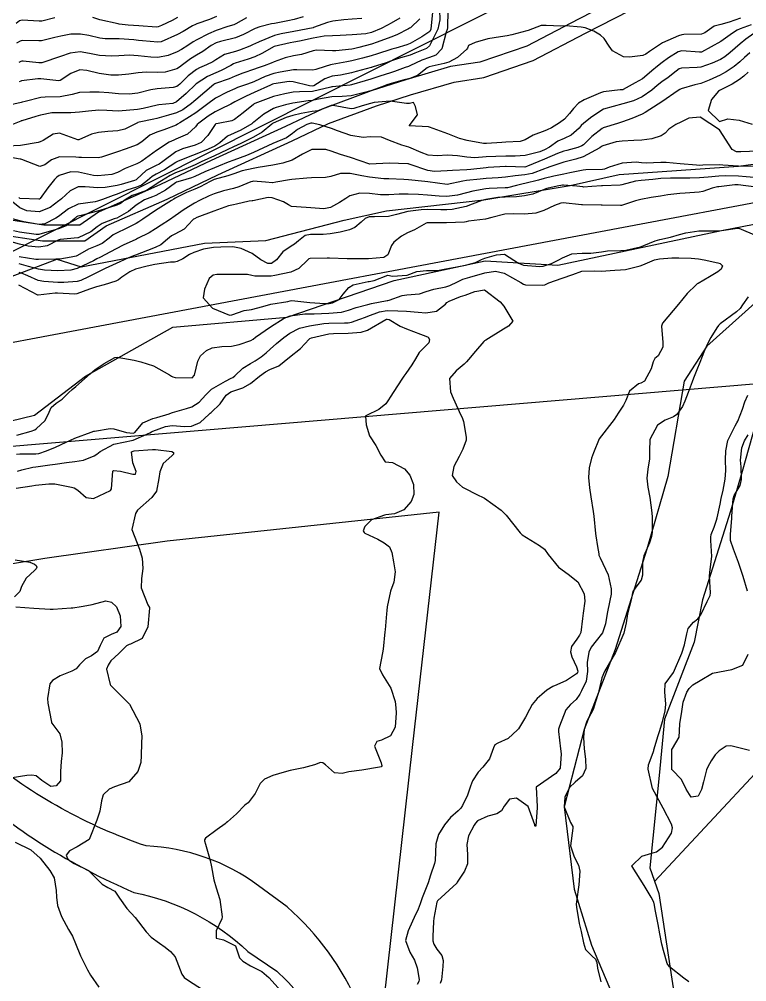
# Model space of a CAD drawing. Header units: metres. Extents: x 318500 to 325275, y 7408834 to 7428799.
# Drawn here: x 321662.2 to 321737.2, y 7423506.6 to 7423605.8 of the extents above; entities that cross this region are included whole.
import ezdxf

# ---------------------------------------------------------------- set-up
doc = ezdxf.new("R2010")
doc.units = ezdxf.units.M
doc.header["$MEASUREMENT"] = 0
doc.linetypes.add('CONTINUO', pattern=[0])
for name, color, linetype in [('Curvas de Nivel 1m', 11, 'Continuous'), ('Curvas de Nivel 5m', 15, 'Continuous'), ('Divisas', 45, 'Continuous'), ('Hidrografia', 140, 'Continuous'), ('TEXTO', 45, 'Continuous'), ('Vias Secundárias', 230, 'Continuous')]:
    doc.layers.add(name, color=color, linetype=linetype)

msp = doc.modelspace()

# ---------------------------------------------------------------- linework, layer by layer
at = {"layer": 'Curvas de Nivel 1m', "flags": 128}
for points, elevation in [([(321704.8, 7423606.543), (321704.642, 7423604.788), (321704.528, 7423604.55), (321703.706, 7423603.987), (321702.515, 7423603.318), (321702.172, 7423603.165), (321701.043, 7423602.835), (321700.621, 7423602.727), (321700.508, 7423602.694), (321699.135, 7423602.226), (321698.497, 7423602.031), (321697.592, 7423601.785), (321696.489, 7423601.52), (321695.973, 7423601.42), (321694.483, 7423601.13), (321694.313, 7423601.092), (321693.743, 7423600.931), (321692.784, 7423600.637), (321692.474, 7423600.564), (321690.843, 7423600.598), (321690.474, 7423600.586), (321689.115, 7423600.346), (321688.468, 7423600.201), (321687.569, 7423599.908), (321686.455, 7423599.375), (321686.215, 7423599.271), (321685.531, 7423599.039), (321684.732, 7423598.763), (321684.446, 7423598.639), (321683.661, 7423598.281), (321682.436, 7423597.657), (321681.641, 7423597.092), (321680.961, 7423596.563), (321680.416, 7423596.166), (321679.78, 7423595.746), (321678.77, 7423595.126), (321678.546, 7423594.98), (321678.397, 7423594.902), (321677.12, 7423594.419), (321676.385, 7423594.169), (321675.689, 7423593.862), (321674.839, 7423593.183), (321674.367, 7423592.855), (321673.153, 7423592.411), (321672.359, 7423592.153), (321670.698, 7423591.579), (321670.353, 7423591.522), (321668.633, 7423591.546), (321668.353, 7423591.554), (321668.041, 7423591.586), (321666.353, 7423591.62), (321665.542, 7423591.302), (321664.847, 7423590.808), (321664.34, 7423590.635), (321662.499, 7423591.348), (321662.393, 7423591.392), (321662.35, 7423591.392), (321662.307, 7423591.394), (321660.353, 7423591.717)], 771), ([(321706.405, 7423606.762), (321706.366, 7423604.929), (321706.33, 7423604.763), (321706.236, 7423604.474), (321705.783, 7423602.771), (321705.167, 7423602.113), (321704.496, 7423601.854), (321703.714, 7423601.58), (321702.483, 7423601.01), (321702.349, 7423600.954), (321701.991, 7423600.825), (321700.891, 7423600.418), (321700.472, 7423600.281), (321699.377, 7423599.945), (321698.462, 7423599.642), (321697.877, 7423599.46), (321696.452, 7423599.051), (321696.325, 7423599.029), (321695.187, 7423598.913), (321694.518, 7423598.85), (321694.449, 7423598.847), (321694.349, 7423598.821), (321692.444, 7423598.353), (321691.092, 7423598.315), (321690.443, 7423598.284), (321689.577, 7423598.119), (321688.438, 7423597.836), (321686.512, 7423597.11), (321686.43, 7423597.075), (321686.399, 7423597.061), (321686.352, 7423597.031), (321685.291, 7423596.167), (321684.406, 7423595.467), (321684.122, 7423595.337), (321682.724, 7423595.075), (321682.465, 7423595.013), (321682.398, 7423594.962), (321681.653, 7423593.818), (321680.971, 7423593.101), (321680.367, 7423592.817), (321679.033, 7423592.454), (321678.36, 7423592.136), (321677.032, 7423591.15), (321676.63, 7423590.872), (321676.344, 7423590.731), (321675.307, 7423590.204), (321674.322, 7423589.313), (321674.256, 7423589.256), (321674.085, 7423589.192), (321672.736, 7423588.783), (321672.312, 7423588.68), (321671.063, 7423588.475), (321670.308, 7423588.415), (321669.024, 7423588.544), (321668.309, 7423588.537), (321667.451, 7423588.13), (321666.562, 7423587.287), (321666.414, 7423587.164), (321666.288, 7423587.072), (321665.389, 7423586.412), (321664.276, 7423585.938), (321662.994, 7423586.056), (321662.28, 7423586.349), (321661.032, 7423587.363)], 769), ([(321697.537, 7423605.893), (321696.544, 7423605.807), (321695.685, 7423605.766), (321694.541, 7423605.622), (321694.005, 7423605.461), (321692.565, 7423604.949), (321692.53, 7423604.941), (321690.526, 7423604.552), (321689.201, 7423604.315), (321688.521, 7423604.121), (321686.959, 7423603.467), (321686.513, 7423603.282), (321686.337, 7423603.206), (321685.977, 7423603.035), (321684.938, 7423602.612), (321684.502, 7423602.492), (321683.387, 7423602.176), (321682.488, 7423601.639), (321682.163, 7423601.407), (321681.505, 7423601.095), (321680.786, 7423600.794), (321680.473, 7423600.62), (321679.621, 7423599.96), (321678.756, 7423599.127), (321678.604, 7423598.973), (321678.447, 7423598.865), (321678.096, 7423598.785), (321676.445, 7423598.637), (321675.79, 7423598.516), (321674.44, 7423598.199), (321673.555, 7423598.082), (321672.439, 7423598.106), (321671.448, 7423598.233), (321670.44, 7423598.286), (321669.482, 7423598.296), (321668.44, 7423598.263), (321667.665, 7423598.051), (321666.435, 7423597.795), (321664.906, 7423597.784), (321664.434, 7423597.749), (321662.84, 7423597.344), (321662.528, 7423597.249), (321662.428, 7423597.222), (321660.905, 7423596.875)], 774), ([(321703.505, 7423605.847), (321702.532, 7423604.935), (321702.459, 7423604.893), (321702.342, 7423604.822), (321701.154, 7423604.204), (321700.521, 7423603.955), (321699.108, 7423603.453), (321698.514, 7423603.25), (321697.215, 7423602.889), (321696.661, 7423602.744), (321696.507, 7423602.72), (321694.862, 7423602.559), (321694.504, 7423602.548), (321692.844, 7423602.605), (321692.504, 7423602.547), (321691.307, 7423602.159), (321690.496, 7423602.027), (321689.637, 7423601.838), (321688.486, 7423601.422), (321688.194, 7423601.294), (321687.46, 7423601.015), (321686.74, 7423600.762), (321686.475, 7423600.667), (321685.267, 7423600.243), (321684.463, 7423599.928), (321683.847, 7423599.671), (321682.452, 7423599.181), (321682.383, 7423599.149), (321682.284, 7423599.082), (321680.434, 7423597.516), (321680.221, 7423597.323), (321679.984, 7423597.114), (321679.083, 7423596.46), (321678.415, 7423596.151), (321677.62, 7423595.934), (321676.406, 7423595.585), (321676.076, 7423595.494), (321674.595, 7423595.187), (321674.442, 7423595.147), (321674.399, 7423595.124), (321673.108, 7423594.484), (321672.387, 7423594.315), (321671.367, 7423594.243), (321670.384, 7423594.142), (321669.661, 7423593.97), (321668.372, 7423593.38), (321668.253, 7423593.39), (321666.382, 7423594.058), (321665.704, 7423593.976), (321664.687, 7423593.315), (321664.368, 7423593.159), (321664.155, 7423593.111), (321662.364, 7423592.785), (321661.013, 7423592.714)], 772), ([(321736.554, 7423605.931), (321735.406, 7423605.518), (321734.543, 7423605.266), (321733.843, 7423605.098), (321732.878, 7423604.415), (321732.529, 7423604.273), (321730.721, 7423604.245), (321730.528, 7423604.219), (321730.184, 7423604.103), (321728.519, 7423603.371), (321727.183, 7423602.49), (321726.807, 7423602.194), (321726.503, 7423602.054), (321725.115, 7423601.899), (321724.501, 7423601.927), (321723.368, 7423602.537), (321723.008, 7423603.036), (321722.523, 7423603.837), (321722.124, 7423604.154), (321721.44, 7423604.566), (321720.535, 7423604.923), (321720.136, 7423604.984), (321718.538, 7423605.129), (321718.033, 7423605.113), (321716.538, 7423605.155), (321716.016, 7423605.16), (321714.674, 7423604.658), (321714.529, 7423604.605), (321713.005, 7423604.195), (321712.524, 7423604.084), (321711.833, 7423604), (321710.521, 7423603.8), (321709.212, 7423603.424), (321708.514, 7423603.11), (321708.417, 7423602.835), (321708.369, 7423602.741), (321707.399, 7423601.848), (321706.489, 7423601.393), (321706.02, 7423601.234), (321704.482, 7423600.906), (321704.392, 7423600.881), (321704.261, 7423600.793), (321703.275, 7423600), (321702.463, 7423599.715), (321701.753, 7423599.535), (321700.455, 7423599.156), (321700.216, 7423599.081), (321699.601, 7423598.853), (321698.446, 7423598.43), (321697.804, 7423598.24), (321696.44, 7423597.918), (321695.515, 7423597.834), (321694.439, 7423597.799), (321693.059, 7423597.563), (321692.435, 7423597.442), (321691.998, 7423597.391), (321690.432, 7423597.148), (321689.679, 7423596.981), (321688.698, 7423596.724), (321688.424, 7423596.616), (321687.418, 7423596.012), (321686.403, 7423595.203), (321686.309, 7423595.123), (321686.184, 7423595.032), (321685.068, 7423594.365), (321684.385, 7423594.076), (321683.684, 7423593.757), (321682.889, 7423593.072), (321682.366, 7423592.721), (321681.686, 7423592.413), (321680.358, 7423591.874), (321679.803, 7423591.668), (321678.546, 7423591.128), (321678.41, 7423591.069), (321678.349, 7423591.034), (321677.194, 7423590.29), (321676.33, 7423589.833), (321675.903, 7423589.59), (321675.424, 7423589.173), (321674.803, 7423588.692), (321674.31, 7423588.498), (321673.325, 7423588.18), (321672.298, 7423587.776), (321671.887, 7423587.625), (321670.806, 7423587.232), (321670.288, 7423587.04), (321670.03, 7423586.987), (321668.285, 7423586.728), (321667.295, 7423586.265), (321666.272, 7423585.476), (321665.994, 7423585.294), (321664.844, 7423584.729), (321664.26, 7423584.64), (321662.698, 7423584.909), (321662.265, 7423585.012), (321661.018, 7423585.363)], 768), ([(321701.447, 7423605.93), (321700.539, 7423605.407), (321700.176, 7423605.205), (321699.516, 7423604.855), (321698.526, 7423604.439), (321697.944, 7423604.299), (321696.523, 7423604.192), (321695.309, 7423604.125), (321694.522, 7423604.102), (321693.64, 7423604.052), (321692.519, 7423603.86), (321691.095, 7423603.551), (321690.515, 7423603.436), (321690.135, 7423603.363), (321688.51, 7423603.008), (321688.49, 7423603), (321687.239, 7423602.278), (321686.494, 7423601.939), (321685.829, 7423601.697), (321684.483, 7423601.279), (321684.317, 7423601.218), (321684.039, 7423601.057), (321683.032, 7423600.512), (321682.468, 7423600.288), (321681.634, 7423599.921), (321680.45, 7423599.142), (321680.434, 7423599.126), (321680.413, 7423599.11), (321679.416, 7423598.145), (321678.432, 7423597.281), (321678.051, 7423597.136), (321676.605, 7423596.98), (321676.427, 7423596.949), (321675.007, 7423596.596), (321674.42, 7423596.511), (321673.228, 7423596.392), (321672.417, 7423596.319), (321671.249, 7423596.396), (321670.418, 7423596.428), (321669.356, 7423596.316), (321668.414, 7423596.211), (321667.536, 7423596.156), (321666.413, 7423596.165), (321665.573, 7423596.142), (321664.409, 7423595.931), (321663.936, 7423595.798), (321662.47, 7423595.349), (321662.422, 7423595.327), (321662.399, 7423595.315), (321661.021, 7423594.733)], 773), ([(321665.884, 7423605.956), (321664.534, 7423605.615), (321664.259, 7423605.599), (321662.536, 7423605.727), (321662.248, 7423605.639), (321661.885, 7423605.356)], 778), ([(321682.545, 7423606.109), (321681.833, 7423605.798), (321680.533, 7423605.322), (321680.378, 7423605.266), (321680.061, 7423605.115), (321679.104, 7423604.545), (321678.521, 7423604.228), (321676.844, 7423603.485), (321676.513, 7423603.43), (321674.921, 7423603.591), (321674.514, 7423603.635), (321674.032, 7423603.678), (321672.516, 7423603.779), (321671.087, 7423603.803), (321670.516, 7423603.858), (321669.385, 7423604.123), (321668.52, 7423604.278), (321667.539, 7423604.26), (321666.512, 7423604.072), (321665.895, 7423603.914), (321664.504, 7423603.593), (321664.253, 7423603.574), (321662.504, 7423603.603), (321662.314, 7423603.541), (321661.943, 7423603.356)], 777), ([(321685.633, 7423605.95), (321684.534, 7423605.342), (321684.338, 7423605.248), (321683.732, 7423605.062), (321682.526, 7423604.666), (321681.734, 7423604.303), (321680.516, 7423603.676), (321680.157, 7423603.47), (321679.6, 7423603.119), (321678.934, 7423602.695), (321678.5, 7423602.44), (321677.57, 7423602.068), (321676.491, 7423601.876), (321675.768, 7423601.894), (321674.493, 7423602.047), (321673.593, 7423602.099), (321672.492, 7423602.037), (321671.714, 7423601.999), (321670.493, 7423602.088), (321669.458, 7423602.293), (321668.498, 7423602.44), (321667.468, 7423602.303), (321666.487, 7423601.961), (321664.559, 7423601.319), (321664.497, 7423601.303), (321664.48, 7423601.303), (321664.241, 7423601.324), (321662.623, 7423601.49), (321662.481, 7423601.483), (321662.381, 7423601.451), (321662.167, 7423601.353)], 776), ([(321678.543, 7423605.978), (321677.983, 7423605.693), (321676.894, 7423605.155), (321676.529, 7423605.015), (321676.364, 7423604.998), (321674.529, 7423605.116), (321673.455, 7423605.201), (321672.531, 7423605.305), (321672.42, 7423605.323), (321670.538, 7423605.755), (321669.807, 7423605.986)], 778), ([(321737.658, 7423605.234), (321736.537, 7423604.821), (321736.224, 7423604.676), (321735.739, 7423604.372), (321734.521, 7423603.503), (321732.544, 7423602.419), (321732.522, 7423602.408), (321732.352, 7423602.422), (321730.511, 7423602.547), (321730.149, 7423602.445), (321729.147, 7423601.814), (321728.493, 7423601.354), (321727.992, 7423600.973), (321727.414, 7423600.486), (321726.922, 7423600.044), (321726.468, 7423599.682), (321725.716, 7423599.252), (321724.451, 7423598.558), (321724.424, 7423598.547), (321724.162, 7423598.524), (321722.448, 7423598.328), (321722.123, 7423598.231), (321720.439, 7423597.501), (321719.862, 7423597.159), (321719.336, 7423596.591), (321718.933, 7423596.085), (321718.414, 7423595.521), (321717.9, 7423595.116), (321717.083, 7423594.62), (321716.626, 7423594.397), (321716.395, 7423594.31), (321715.196, 7423593.84), (321714.381, 7423593.373), (321713.856, 7423593.187), (321712.377, 7423593.13), (321711.96, 7423593.103), (321710.374, 7423592.993), (321710.085, 7423593.004), (321708.378, 7423593.298), (321707.611, 7423593.519), (321706.388, 7423593.982), (321704.505, 7423594.682), (321704.399, 7423594.71), (321702.4, 7423594.82), (321703.273, 7423595.952), (321703.05, 7423596.811), (321702.855, 7423597.234), (321702.433, 7423597.114), (321702.138, 7423597.117), (321700.435, 7423597.358), (321698.79, 7423597.221), (321698.433, 7423597.13), (321697.559, 7423596.883), (321696.717, 7423596.604), (321696.425, 7423596.577), (321694.585, 7423596.918), (321694.43, 7423596.93), (321694.37, 7423596.921), (321692.995, 7423596.368), (321692.42, 7423596.281), (321691.275, 7423596.103), (321690.414, 7423595.89), (321689.72, 7423595.67), (321688.402, 7423595.105), (321688.336, 7423595.066), (321688.26, 7423595.002), (321687.251, 7423594.153), (321686.379, 7423593.663), (321685.952, 7423593.458), (321685.136, 7423593.042), (321684.626, 7423592.788), (321684.366, 7423592.68), (321683.661, 7423592.358), (321682.356, 7423591.717), (321680.979, 7423591.101), (321680.545, 7423590.909), (321680.346, 7423590.812), (321679.166, 7423590.293), (321678.332, 7423589.958), (321677.784, 7423589.683), (321676.876, 7423589.152), (321676.535, 7423588.938), (321676.314, 7423588.782), (321675.332, 7423588.147), (321674.299, 7423587.765), (321673.87, 7423587.62), (321673.146, 7423587.201), (321672.668, 7423586.824), (321672.284, 7423586.622), (321671.417, 7423586.359), (321670.278, 7423586.014), (321668.592, 7423585.584), (321668.272, 7423585.512), (321668.108, 7423585.435), (321667.934, 7423585.273), (321667.041, 7423584.5), (321666.254, 7423584.204), (321665.559, 7423583.992), (321664.244, 7423583.612), (321663.969, 7423583.6), (321662.248, 7423583.862), (321661.611, 7423583.995)], 767), ([(321737.935, 7423604.346), (321737.117, 7423603.761), (321736.519, 7423603.266), (321735.512, 7423602.375), (321734.961, 7423601.926), (321734.499, 7423601.646), (321733.628, 7423601.268), (321732.487, 7423600.873), (321732.089, 7423600.821), (321730.485, 7423600.777), (321730.244, 7423600.684), (321729.937, 7423600.448), (321729.121, 7423599.809), (321728.463, 7423599.356), (321727.971, 7423598.964), (321727.435, 7423598.485), (321726.443, 7423597.801), (321725.536, 7423597.412), (321724.436, 7423597.09), (321722.43, 7423596.55), (321721.223, 7423595.763), (321720.408, 7423595.105), (321720.147, 7423594.839), (321719.927, 7423594.585), (321719.118, 7423593.863), (321718.384, 7423593.525), (321717.75, 7423593.239), (321716.884, 7423592.622), (321716.367, 7423592.338), (321715.875, 7423592.147), (321714.361, 7423591.765), (321713.345, 7423591.686), (321712.36, 7423591.694), (321711.337, 7423591.672), (321710.359, 7423591.614), (321709.162, 7423591.532), (321708.358, 7423591.578), (321707.376, 7423591.733), (321706.36, 7423591.785), (321705.305, 7423591.722), (321704.36, 7423591.801), (321703.641, 7423592.079), (321702.368, 7423592.603), (321701.637, 7423592.827), (321700.377, 7423593.301), (321699.571, 7423593.663), (321698.382, 7423593.695), (321697.657, 7423593.604), (321696.384, 7423593.836), (321695.006, 7423594.296), (321694.394, 7423594.541), (321693.191, 7423594.938), (321692.402, 7423595.088), (321692.272, 7423595.081), (321691.875, 7423594.955), (321690.904, 7423594.453), (321690.386, 7423594.042), (321689.761, 7423593.597), (321688.37, 7423593), (321686.36, 7423592.06), (321685.646, 7423591.748), (321684.352, 7423591.285), (321683.754, 7423591.059), (321682.76, 7423590.658), (321682.341, 7423590.499), (321681.361, 7423590.068), (321680.327, 7423589.584), (321679.984, 7423589.455), (321678.797, 7423589.125), (321678.436, 7423589.011), (321678.317, 7423588.939), (321677.278, 7423588.173), (321676.297, 7423587.64), (321675.96, 7423587.5), (321675.123, 7423587.178), (321674.285, 7423586.651), (321673.496, 7423585.979), (321672.271, 7423585.3), (321672.003, 7423585.214), (321670.754, 7423584.741), (321670.257, 7423584.4), (321669.594, 7423583.905), (321668.283, 7423583.269), (321668.252, 7423583.257), (321666.423, 7423583.103), (321666.236, 7423583.038), (321665.09, 7423582.444), (321664.225, 7423582.307), (321663.147, 7423582.415), (321662.229, 7423582.606), (321660.511, 7423583.092)], 766), ([(321737.362, 7423600.351), (321736.899, 7423599.93), (321736.468, 7423599.583), (321735.714, 7423599.118), (321734.451, 7423598.486), (321734.388, 7423598.454), (321734.299, 7423598.392), (321733.567, 7423597.529), (321733.236, 7423596.408), (321734.413, 7423595.249), (321735.257, 7423595.538), (321736.415, 7423595.386), (321737.769, 7423594.987)], 764), ([(321738.369, 7423592.223), (321736.602, 7423592.123), (321736.368, 7423592.128), (321736.159, 7423592.154), (321735.697, 7423592.37), (321734.4, 7423594.39), (321732.419, 7423595.705), (321731.252, 7423595.597), (321730.411, 7423595.201), (321729.892, 7423594.964), (321729.159, 7423594.459), (321728.799, 7423594.059), (321728.39, 7423593.786), (321727.406, 7423593.464), (321726.383, 7423593.352), (321725.581, 7423593.309), (321724.381, 7423593.25), (321723.752, 7423593.157), (321722.373, 7423592.758), (321722.242, 7423592.682), (321722.063, 7423592.555), (321720.361, 7423591.635), (321719.579, 7423591.367), (321718.355, 7423591.059), (321717.005, 7423590.62), (321716.524, 7423590.451), (321716.346, 7423590.39), (321715.071, 7423589.917), (321714.337, 7423589.763), (321713.336, 7423589.669), (321712.333, 7423589.534), (321711.571, 7423589.452), (321710.33, 7423589.389), (321709.717, 7423589.331), (321708.326, 7423589.169), (321707.951, 7423589.119), (321706.32, 7423588.773), (321704.324, 7423589.051), (321704.024, 7423589.095), (321702.327, 7423589.258), (321701.864, 7423589.288), (321700.328, 7423589.345), (321699.813, 7423589.362), (321698.33, 7423589.517), (321697.541, 7423589.668), (321696.335, 7423589.899), (321695.34, 7423589.899), (321694.33, 7423589.581), (321693.781, 7423589.475), (321692.328, 7423589.451), (321691.874, 7423589.407), (321690.325, 7423589.27), (321690.058, 7423589.24), (321688.673, 7423588.995), (321688.373, 7423588.945), (321688.319, 7423588.946), (321687.602, 7423589.011), (321686.321, 7423589.1), (321686.259, 7423589.093), (321686.105, 7423589.032), (321684.842, 7423588.515), (321684.31, 7423588.364), (321683.263, 7423588.108), (321682.301, 7423587.808), (321681.791, 7423587.594), (321680.783, 7423587.103), (321680.287, 7423586.851), (321679.203, 7423586.198), (321678.274, 7423585.54), (321677.696, 7423585.139), (321676.83, 7423584.583), (321676.255, 7423584.191), (321675.62, 7423583.799), (321674.415, 7423583.187), (321674.296, 7423583.133), (321674.239, 7423583.105), (321672.934, 7423582.498), (321672.224, 7423582.139), (321671.626, 7423581.812), (321670.509, 7423581.236), (321670.208, 7423581.087), (321669.875, 7423580.913), (321668.198, 7423580.109), (321667.539, 7423579.934), (321666.196, 7423579.883), (321664.817, 7423579.932), (321664.197, 7423580.027), (321663.163, 7423580.299), (321662.203, 7423580.602)], 764), ([(321738.078, 7423590.618), (321736.353, 7423590.665), (321734.747, 7423590.777), (321734.354, 7423590.797), (321732.685, 7423590.747), (321732.353, 7423590.738), (321732.019, 7423590.757), (321730.354, 7423590.889), (321728.915, 7423591.021), (321728.356, 7423591.031), (321726.835, 7423590.973), (321726.355, 7423590.995), (321725.803, 7423591.058), (321724.355, 7423590.982), (321723.033, 7423590.54), (321722.55, 7423590.344), (321722.346, 7423590.316), (321720.631, 7423590.291), (321720.345, 7423590.253), (321718.973, 7423589.961), (321718.339, 7423589.851), (321717.329, 7423589.621), (321716.331, 7423589.381), (321715.744, 7423589.223), (321714.323, 7423588.865), (321714.155, 7423588.829), (321713.481, 7423588.668), (321712.558, 7423588.436), (321712.316, 7423588.413), (321710.663, 7423588.356), (321710.314, 7423588.324), (321708.964, 7423588.076), (321708.307, 7423587.902), (321707.387, 7423587.666), (321706.302, 7423587.538), (321705.509, 7423587.565), (321704.303, 7423587.674), (321703.378, 7423587.73), (321702.304, 7423587.773), (321701.372, 7423587.762), (321700.303, 7423587.691), (321699.444, 7423587.712), (321698.305, 7423587.846), (321697.308, 7423587.877), (321696.3, 7423587.585), (321695.868, 7423587.325), (321695.245, 7423586.906), (321694.285, 7423586.391), (321693.608, 7423586.255), (321692.284, 7423586.376), (321690.794, 7423586.456), (321690.285, 7423586.499), (321689.973, 7423586.661), (321689.465, 7423586.982), (321688.296, 7423587.406), (321687.865, 7423587.438), (321686.291, 7423587.102), (321686.229, 7423587.093), (321685.901, 7423587.034), (321684.602, 7423586.732), (321684.286, 7423586.685), (321683.789, 7423586.562), (321682.279, 7423586.004), (321680.523, 7423585.357), (321680.271, 7423585.238), (321680.192, 7423585.19), (321680.113, 7423585.112), (321679.228, 7423584.148), (321678.248, 7423583.649), (321677.903, 7423583.478), (321677.5, 7423583.141), (321676.826, 7423582.556), (321676.227, 7423582.268), (321675.429, 7423581.965), (321674.215, 7423581.499), (321673.995, 7423581.41), (321673.483, 7423581.197), (321672.602, 7423580.811), (321672.204, 7423580.623), (321671.074, 7423580.102), (321670.194, 7423579.677), (321669.352, 7423579.253), (321668.57, 7423578.878), (321668.182, 7423578.769), (321666.811, 7423578.653), (321666.181, 7423578.669), (321664.737, 7423578.756), (321664.183, 7423578.856), (321663.109, 7423579.336), (321662.463, 7423579.616), (321662.194, 7423579.709)], 763), ([(321738.337, 7423589.453), (321737.133, 7423589.557), (321736.339, 7423589.615), (321735.066, 7423589.652), (321734.338, 7423589.617), (321733.221, 7423589.522), (321732.336, 7423589.456), (321731.337, 7423589.428), (321730.335, 7423589.435), (321729.357, 7423589.433), (321728.334, 7423589.376), (321727.525, 7423589.29), (321726.33, 7423589.176), (321725.737, 7423589.098), (321724.323, 7423588.729), (321724.147, 7423588.699), (321722.321, 7423588.633), (321722.243, 7423588.63), (321721.231, 7423588.566), (321720.388, 7423588.51), (321720.319, 7423588.513), (321719.703, 7423588.586), (321718.322, 7423588.714), (321718.219, 7423588.704), (321717.673, 7423588.61), (321716.586, 7423588.355), (321716.314, 7423588.251), (321715.168, 7423587.786), (321714.304, 7423587.594), (321713.47, 7423587.501), (321712.302, 7423587.47), (321711.559, 7423587.433), (321710.298, 7423587.229), (321709.889, 7423587.123), (321708.893, 7423586.731), (321708.288, 7423586.507), (321706.843, 7423586.195), (321706.284, 7423586.149), (321705.68, 7423586.165), (321704.284, 7423586.194), (321703.653, 7423586.166), (321702.282, 7423585.994), (321701.107, 7423585.66), (321700.276, 7423585.46), (321698.851, 7423585.437), (321698.276, 7423585.423), (321697.883, 7423585.265), (321697.447, 7423584.878), (321696.795, 7423584.352), (321696.258, 7423584.106), (321695.295, 7423583.864), (321694.251, 7423583.672), (321693.56, 7423583.621), (321692.25, 7423583.624), (321691.701, 7423583.503), (321690.994, 7423582.962), (321690.587, 7423582.614), (321690.232, 7423582.407), (321689.382, 7423581.824), (321688.751, 7423580.992), (321688.206, 7423580.638), (321687.829, 7423580.628), (321687.119, 7423581.016), (321686.22, 7423581.669), (321685.099, 7423582.17), (321684.229, 7423582.326), (321682.985, 7423582.313), (321682.228, 7423582.264), (321681.21, 7423582.111), (321680.22, 7423581.772), (321679.778, 7423581.552), (321679.077, 7423581.121), (321678.508, 7423580.826), (321678.206, 7423580.776), (321677.821, 7423580.751), (321676.204, 7423580.516), (321675.389, 7423580.359), (321674.198, 7423580.022), (321673.625, 7423579.767), (321672.795, 7423579.204), (321672.454, 7423578.939), (321672.184, 7423578.813), (321670.97, 7423578.436), (321670.175, 7423578.22), (321669.453, 7423577.969), (321668.164, 7423577.507), (321667.958, 7423577.477), (321666.164, 7423577.551), (321665.909, 7423577.549), (321664.16, 7423577.344), (321664.135, 7423577.346), (321662.176, 7423578.398)], 762), ([(321738.171, 7423588.493), (321736.325, 7423588.722), (321735.962, 7423588.729), (321734.322, 7423588.543), (321734.188, 7423588.526), (321733.636, 7423588.4), (321732.684, 7423588.044), (321732.313, 7423587.969), (321730.875, 7423587.87), (321730.311, 7423587.832), (321729.075, 7423587.692), (321728.307, 7423587.573), (321727.367, 7423587.421), (321726.301, 7423587.229), (321725.723, 7423587.081), (321724.291, 7423586.616), (321724.21, 7423586.602), (321722.291, 7423586.644), (321722.196, 7423586.647), (321720.291, 7423586.68), (321720.188, 7423586.684), (321718.294, 7423586.864), (321718.057, 7423586.84), (321717.404, 7423586.613), (321716.285, 7423586.105), (321715.466, 7423585.827), (321714.281, 7423585.723), (321713.197, 7423585.754), (321712.28, 7423585.696), (321710.942, 7423585.365), (321710.275, 7423585.21), (321708.533, 7423584.997), (321708.272, 7423584.923), (321708.122, 7423584.891), (321706.271, 7423584.821), (321704.31, 7423584.829), (321704.27, 7423584.828), (321704.156, 7423584.791), (321702.959, 7423584.104), (321702.255, 7423583.793), (321701.612, 7423583.457), (321700.835, 7423582.831), (321700.601, 7423582.468), (321700.22, 7423581.531), (321699.813, 7423581.249), (321698.214, 7423581.119), (321697.974, 7423581.112), (321696.213, 7423581.1), (321696.005, 7423581.101), (321694.214, 7423581.17), (321693.96, 7423581.178), (321692.213, 7423581.142), (321692.076, 7423581.087), (321691.932, 7423580.953), (321691.041, 7423580.122), (321690.198, 7423579.742), (321688.576, 7423579.376), (321688.193, 7423579.326), (321686.497, 7423579.329), (321686.194, 7423579.394), (321685.749, 7423579.479), (321684.194, 7423579.475), (321682.594, 7423579.474), (321682.193, 7423579.408), (321681.786, 7423579.086), (321681.298, 7423577.969), (321681.169, 7423577.095), (321682.144, 7423576.004), (321683.898, 7423575.289), (321684.134, 7423575.317), (321685.394, 7423575.785), (321686.143, 7423575.892), (321687.331, 7423576.196), (321688.152, 7423576.442), (321689.896, 7423576.714), (321690.157, 7423576.786), (321690.326, 7423576.799), (321692.155, 7423576.586), (321693.723, 7423576.496), (321694.154, 7423576.504), (321694.51, 7423576.559), (321695.194, 7423576.904), (321695.621, 7423577.446), (321696.179, 7423578.159), (321696.647, 7423578.422), (321698.188, 7423578.758), (321698.286, 7423578.771), (321698.8, 7423578.861), (321700.196, 7423579.428), (321700.68, 7423579.318), (321702.196, 7423579.427), (321703.211, 7423579.788), (321704.201, 7423579.901), (321705.334, 7423579.905), (321706.203, 7423580.061), (321706.766, 7423580.193), (321708.207, 7423580.449), (321709.238, 7423580.725), (321709.879, 7423581.051), (321710.217, 7423581.157), (321711.408, 7423581.506), (321712.223, 7423581.574), (321713.686, 7423580.665), (321714.208, 7423580.461), (321715.888, 7423580.316), (321716.207, 7423580.342), (321717.082, 7423580.617), (321717.834, 7423580.987), (321718.219, 7423581.2), (321719.192, 7423581.624), (321720.227, 7423581.683), (321721.119, 7423581.674), (321722.229, 7423581.84), (321722.857, 7423581.914), (321724.232, 7423581.959), (321724.733, 7423582.015), (321726.238, 7423582.354), (321726.348, 7423582.388), (321726.615, 7423582.494), (321727.763, 7423582.962), (321728.249, 7423583.085), (321729.362, 7423583.344), (321730.258, 7423583.612), (321730.921, 7423583.772), (321732.264, 7423583.99), (321732.671, 7423584.007), (321734.264, 7423583.985), (321734.62, 7423584.03), (321736.269, 7423584.267), (321736.378, 7423584.25), (321738.257, 7423583.463)], 761), ([(321661.966, 7423562.93), (321663.462, 7423563.328), (321663.819, 7423563.475), (321663.974, 7423563.575), (321664.875, 7423564.418), (321665.309, 7423565.3), (321665.522, 7423565.783), (321666.014, 7423566.23), (321666.656, 7423566.648), (321667.297, 7423567.277), (321667.672, 7423567.636), (321668.037, 7423567.933), (321669.518, 7423569.248), (321669.803, 7423569.494), (321670.057, 7423569.695), (321670.982, 7423570.31), (321672.076, 7423570.917), (321672.323, 7423570.961), (321674.072, 7423570.638), (321674.753, 7423570.497), (321676.063, 7423570.056), (321677.721, 7423569.135), (321677.913, 7423568.997), (321678.048, 7423568.932), (321678.295, 7423568.88), (321680.047, 7423568.817), (321680.274, 7423569.107), (321680.619, 7423570.554), (321680.901, 7423571.098), (321681.526, 7423571.651), (321682.093, 7423571.942), (321683.093, 7423572.067), (321684.096, 7423572.092), (321684.88, 7423572.26), (321686.105, 7423572.69), (321686.314, 7423572.82), (321686.567, 7423573.023), (321688.121, 7423574.096), (321689.525, 7423574.979), (321690.134, 7423575.221), (321691.652, 7423575.441), (321692.137, 7423575.424), (321692.612, 7423575.418), (321694.139, 7423575.51), (321695.425, 7423575.617), (321696.144, 7423575.801), (321696.951, 7423576.079), (321698.153, 7423576.394), (321698.533, 7423576.485), (321700.159, 7423576.792), (321700.199, 7423576.8), (321700.34, 7423576.837), (321701.673, 7423577.312), (321702.169, 7423577.385), (321703.458, 7423577.51), (321704.174, 7423577.723), (321704.964, 7423577.993), (321706.182, 7423578.217), (321706.599, 7423578.341), (321707.405, 7423578.748), (321707.932, 7423579.003), (321708.193, 7423579.075), (321708.666, 7423579.204), (321710.2, 7423579.66), (321711.325, 7423579.816), (321712.2, 7423579.634), (321713.935, 7423578.663), (321714.188, 7423578.506), (321714.405, 7423578.438), (321716.186, 7423578.382), (321716.395, 7423578.419), (321716.815, 7423578.621), (321718.195, 7423579.108), (321719.295, 7423579.493), (321720.202, 7423579.823), (321721.525, 7423579.882), (321722.203, 7423579.832), (321723.615, 7423579.939), (321724.205, 7423579.982), (321724.702, 7423580.018), (321726.209, 7423580.382), (321726.482, 7423580.496), (321727.695, 7423581.001), (321728.22, 7423581.121), (321729.468, 7423581.205), (321730.222, 7423581.223), (321731.489, 7423581.165), (321732.227, 7423581.094), (321732.8, 7423580.986), (321734.223, 7423580.685), (321734.462, 7423580.626), (321734.69, 7423580.383), (321734.561, 7423580.038), (321734.211, 7423579.764), (321733.357, 7423579.249), (321732.192, 7423578.573), (321732.102, 7423578.51), (321732.003, 7423578.422), (321731.064, 7423577.544), (321730.16, 7423576.44), (321728.523, 7423574.464), (321728.43, 7423574.171), (321728.569, 7423572.463), (321728.571, 7423571.995), (321728.09, 7423571.119), (321727.724, 7423570.836), (321727.546, 7423570.478), (321727.354, 7423569.762), (321726.671, 7423568.491), (321726.274, 7423568.279), (321726.056, 7423568.21), (321725.112, 7423567.442), (321724.757, 7423566.513), (321724.507, 7423566.031), (321724.011, 7423565.279), (321723.724, 7423564.805), (321723.531, 7423564.527), (321721.98, 7423562.55), (321721.407, 7423561.109), (321721.196, 7423560.561), (321720.952, 7423559.548), (321720.902, 7423558.56), (321720.981, 7423557.488), (321721.118, 7423556.558), (321721.381, 7423555.051), (321721.449, 7423554.554), (321721.625, 7423552.771), (321721.653, 7423552.552), (321721.829, 7423551.436), (321721.956, 7423550.683), (321721.975, 7423550.548), (321722.097, 7423550.265), (321722.918, 7423548.533), (321723.222, 7423547.075), (321723.216, 7423546.528), (321723.107, 7423545.884), (321722.821, 7423544.534), (321722.648, 7423543.46), (321722.333, 7423542.541), (321721.697, 7423541.708), (321721.176, 7423541.067), (321720.928, 7423540.558), (321720.764, 7423539.464), (321720.783, 7423538.559), (321720.64, 7423537.565), (321720.178, 7423536.565), (321719.984, 7423536.207), (321719.616, 7423535.668), (321719.043, 7423535.144), (321718.547, 7423534.586), (321717.907, 7423532.919), (321717.819, 7423532.596), (321717.799, 7423532.375), (321718.01, 7423530.593), (321718.086, 7423530.048), (321717.962, 7423528.593), (321717.514, 7423528.034), (321715.5, 7423526.63), (321715.588, 7423524.628), (321715.596, 7423524.5), (321715.478, 7423522.629), (321715.439, 7423522.563), (321715.372, 7423522.631), (321715.347, 7423522.725), (321714.681, 7423524.638), (321713.483, 7423525.487), (321712.742, 7423525.4), (321712.215, 7423524.669), (321711.942, 7423524.193), (321711.458, 7423523.886), (321710.525, 7423523.623), (321709.447, 7423523.157), (321709.247, 7423522.908), (321709.123, 7423522.713), (321708.541, 7423521.607), (321708.354, 7423520.721), (321708.429, 7423519.695), (321708.418, 7423518.72), (321708.125, 7423517.976), (321707.362, 7423516.83), (321707.33, 7423516.761), (321707.313, 7423516.731), (321705.342, 7423514.915), (321705.276, 7423514.761), (321704.949, 7423513.132), (321704.905, 7423512.766), (321704.843, 7423511.21), (321704.842, 7423510.767), (321704.939, 7423510.427), (321705.271, 7423509.904), (321705.776, 7423509.263), (321705.914, 7423508.75), (321705.885, 7423508.116), (321705.745, 7423506.752), (321705.6, 7423506.378)], 762), ([(321661.944, 7423560.976), (321662.288, 7423561.002), (321663.945, 7423560.984), (321664.241, 7423561.02), (321665.036, 7423561.304), (321665.954, 7423561.693), (321667.053, 7423562.185), (321667.963, 7423562.607), (321669.64, 7423563.245), (321669.893, 7423563.32), (321669.971, 7423563.338), (321671.576, 7423563.616), (321671.976, 7423563.58), (321673.271, 7423563.197), (321673.969, 7423563.122), (321674.127, 7423563.188), (321674.964, 7423564.197), (321675.992, 7423564.652), (321676.395, 7423564.753), (321677.662, 7423565.135), (321677.907, 7423565.226), (321678.002, 7423565.265), (321679.447, 7423565.677), (321680.011, 7423565.855), (321680.777, 7423566.341), (321681.449, 7423567.089), (321682.036, 7423567.66), (321683.466, 7423568.48), (321684.047, 7423568.79), (321684.219, 7423568.878), (321684.437, 7423569.046), (321685.259, 7423569.841), (321686.069, 7423570.316), (321686.524, 7423570.573), (321687.163, 7423571.014), (321687.672, 7423571.42), (321688.092, 7423571.801), (321688.727, 7423572.364), (321689.493, 7423572.979), (321690.115, 7423573.427), (321691.122, 7423573.958), (321692.123, 7423574.205), (321693.631, 7423574.433), (321694.126, 7423574.485), (321695.741, 7423574.51), (321696.126, 7423574.511), (321696.454, 7423574.559), (321697.328, 7423574.878), (321697.907, 7423575.099), (321698.135, 7423575.185), (321699.345, 7423575.649), (321700.144, 7423575.76), (321701.227, 7423575.741), (321702.144, 7423575.723), (321703.337, 7423575.603), (321704.141, 7423575.524), (321705.221, 7423575.697), (321706.155, 7423576.422), (321706.3, 7423576.616), (321706.535, 7423576.756), (321707.695, 7423577.217), (321708.169, 7423577.364), (321709.163, 7423577.738), (321710.178, 7423577.92), (321711.787, 7423576.686), (321712.153, 7423576.218), (321713.093, 7423574.67), (321712.645, 7423574.154), (321712.122, 7423573.852), (321710.318, 7423572.707), (321710.182, 7423572.636), (321710.108, 7423572.573), (321709.245, 7423571.567), (321708.532, 7423570.725), (321708.321, 7423570.483), (321708.073, 7423570.231), (321707.26, 7423569.544), (321706.582, 7423568.752), (321706.674, 7423567.388), (321706.933, 7423566.746), (321707.747, 7423564.991), (321707.874, 7423564.732), (321707.994, 7423564.326), (321708.294, 7423562.727), (321708.289, 7423562.404), (321707.957, 7423561.475), (321707.576, 7423560.736), (321707, 7423559.678), (321706.858, 7423558.746), (321707.275, 7423558.1), (321707.908, 7423557.562), (321709.585, 7423556.713), (321709.898, 7423556.568), (321710.191, 7423556.41), (321711.878, 7423555.181), (321712.415, 7423554.672), (321713.843, 7423552.843), (321714.046, 7423552.648), (321715.829, 7423551.552), (321716.374, 7423551.171), (321716.741, 7423550.616), (321717.801, 7423549.31), (321718.81, 7423548.585), (321719.778, 7423547.784), (321720.455, 7423546.563), (321720.5, 7423545.815), (321720.343, 7423544.564), (321720.293, 7423544.003), (321720.094, 7423542.566), (321719.982, 7423542.291), (321719.7, 7423541.881), (321719.141, 7423541.125), (321719.048, 7423540.579), (321719.164, 7423540.067), (321719.664, 7423539.017), (321719.784, 7423538.569), (321719.771, 7423538.457), (321719.656, 7423538.304), (321718.611, 7423537.62), (321717.639, 7423537.185), (321717.224, 7423537.019), (321716.614, 7423536.615), (321716.083, 7423536.163), (321715.617, 7423535.754), (321715.095, 7423535.148), (321714.81, 7423534.638), (321714.389, 7423533.845), (321713.673, 7423532.649), (321713.637, 7423532.592), (321713.578, 7423532.529), (321712.598, 7423531.631), (321711.557, 7423531.171), (321711.236, 7423531.003), (321711.099, 7423530.687), (321710.682, 7423529.543), (321710.008, 7423528.703), (321709.515, 7423528.165), (321708.951, 7423527.27), (321708.746, 7423526.718), (321708.418, 7423525.788), (321707.916, 7423524.726), (321707.738, 7423524.455), (321707.462, 7423524.194), (321706.684, 7423523.509), (321706.037, 7423522.751), (321705.43, 7423521.729), (321705.145, 7423520.764), (321705.085, 7423519.075), (321705.034, 7423518.765), (321704.604, 7423517.539), (321704.361, 7423516.775), (321703.757, 7423515.197), (321703.602, 7423514.786), (321703.542, 7423514.582), (321703.329, 7423514.032), (321702.92, 7423513.19), (321702.758, 7423512.796), (321702.292, 7423511.803), (321702.015, 7423510.803), (321702.472, 7423509.594), (321702.971, 7423508.793), (321703.248, 7423508.004), (321703.447, 7423506.787), (321703.413, 7423506.601), (321703.222, 7423506.288)], 763), ([(321737.34, 7423577.181), (321736.757, 7423576.354), (321736.522, 7423575.991), (321736.153, 7423575.647), (321734.461, 7423574.385), (321734.3, 7423574.225), (321734.134, 7423574.002), (321733.51, 7423573.008), (321733.188, 7423572.404), (321732.843, 7423571.664), (321732.373, 7423570.416), (321732.072, 7423569.667), (321731.703, 7423568.784), (321731.577, 7423568.425), (321731.151, 7423567.322), (321730.808, 7423566.432), (321730.578, 7423565.878), (321730.009, 7423565.047), (321729.653, 7423564.798), (321728.793, 7423564.458), (321727.995, 7423563.936), (321727.229, 7423562.481), (321727.179, 7423561.264), (321727.198, 7423560.481), (321726.997, 7423559.421), (321726.911, 7423558.485), (321727.001, 7423557.574), (321727.202, 7423556.48), (321727.428, 7423554.926), (321727.457, 7423554.476), (321727.448, 7423552.874), (321727.395, 7423552.477), (321727.184, 7423551.827), (321726.599, 7423550.482), (321726.471, 7423549.822), (321726.458, 7423548.483), (321726.307, 7423547.96), (321725.771, 7423547.248), (321725.475, 7423546.784), (321725.407, 7423546.495), (321725.327, 7423546.067), (321724.924, 7423544.502), (321724.778, 7423543.556), (321724.546, 7423542.507), (321723.68, 7423540.52), (321722.538, 7423538.537), (321722.285, 7423537.906), (321721.96, 7423536.545), (321721.896, 7423536.276), (321721.613, 7423535.432), (321721.416, 7423534.739), (321721.336, 7423534.553), (321720.722, 7423533.425), (321720.434, 7423532.561), (321720.368, 7423531.762), (321720.439, 7423530.561), (321720.574, 7423529.52), (321720.603, 7423528.559), (321720.265, 7423527.81), (321719.506, 7423527.149), (321718.949, 7423526.578), (321718.466, 7423525.604), (321718.397, 7423524.586), (321719.052, 7423522.97), (321719.271, 7423522.573), (321719.273, 7423522.407), (321719.053, 7423520.576), (321719.403, 7423519.454), (321719.857, 7423518.565), (321719.985, 7423517.96), (321719.893, 7423516.565), (321719.84, 7423516.08), (321719.638, 7423514.567), (321719.65, 7423514.252), (321719.945, 7423512.564), (321720.129, 7423511.73), (321720.379, 7423510.559), (321720.595, 7423509.878), (321721.266, 7423509.197), (321721.611, 7423508.892), (321721.75, 7423508.543), (321721.834, 7423507.959), (321722.18, 7423506.536)], 761), ([(321662.049, 7423559.218), (321662.489, 7423559.341), (321663.629, 7423559.62), (321663.925, 7423559.658), (321665.377, 7423559.85), (321665.93, 7423559.943), (321667.098, 7423560.113), (321667.934, 7423560.213), (321668.84, 7423560.353), (321669.943, 7423560.774), (321670.209, 7423560.973), (321670.548, 7423561.231), (321671.958, 7423561.977), (321672.948, 7423562.213), (321673.962, 7423562.402), (321675.682, 7423563.164), (321675.854, 7423563.279), (321675.973, 7423563.345), (321677.306, 7423563.814), (321677.982, 7423563.901), (321679.299, 7423563.798), (321679.981, 7423563.838), (321680.86, 7423564.224), (321681.808, 7423565.083), (321681.904, 7423565.179), (321682.003, 7423565.264), (321682.929, 7423566.153), (321683.552, 7423567.057), (321684.033, 7423567.389), (321685.258, 7423567.818), (321686.042, 7423568.256), (321686.997, 7423569.016), (321687.6, 7423569.464), (321688.06, 7423569.686), (321688.987, 7423570.065), (321690.08, 7423570.97), (321691.199, 7423571.854), (321692.108, 7423572.819), (321692.174, 7423572.884), (321692.328, 7423572.947), (321694.114, 7423573.36), (321694.612, 7423573.41), (321696.115, 7423573.431), (321697.456, 7423573.538), (321698.119, 7423573.755), (321699.992, 7423574.842), (321700.085, 7423574.886), (321700.131, 7423574.89), (321700.35, 7423574.837), (321701.48, 7423574.176), (321702.121, 7423573.874), (321703.584, 7423573.326), (321704.113, 7423573.136), (321704.351, 7423573.025), (321704.519, 7423572.784), (321704.442, 7423572.447), (321704.1, 7423572.096), (321703.436, 7423571.45), (321703.05, 7423570.8), (321702.692, 7423570.183), (321702.057, 7423569.265), (321701.859, 7423569.007), (321701.719, 7423568.815), (321701.22, 7423568.001), (321700.451, 7423566.834), (321700.294, 7423566.568), (321700.02, 7423566.168), (321699.297, 7423565.564), (321698.001, 7423564.944), (321697.953, 7423564.919), (321697.924, 7423564.871), (321697.987, 7423564), (321698.338, 7423562.864), (321698.958, 7423561.853), (321699.477, 7423560.847), (321699.94, 7423560.17), (321700.677, 7423560.091), (321701.93, 7423559.466), (321702.462, 7423558.805), (321702.871, 7423557.84), (321702.894, 7423556.8), (321702.608, 7423556.084), (321701.876, 7423555.221), (321700.899, 7423554.825), (321700.007, 7423554.699), (321699.868, 7423554.677), (321698.525, 7423554.195), (321697.849, 7423553.491), (321697.673, 7423553.042), (321697.757, 7423552.871), (321697.839, 7423552.815), (321699.176, 7423552.193), (321699.83, 7423551.823), (321700.395, 7423551.4), (321700.619, 7423550.828), (321700.78, 7423549.851), (321700.953, 7423548.823), (321700.837, 7423547.761), (321700.477, 7423546.829), (321700.133, 7423545.224), (321700.103, 7423544.835), (321700.078, 7423544.492), (321699.925, 7423542.837), (321699.906, 7423542.638), (321699.744, 7423540.839), (321699.676, 7423540.46), (321699.359, 7423538.845), (321699.651, 7423538.216), (321700.505, 7423536.827), (321700.959, 7423535.471), (321701.038, 7423534.818), (321701.067, 7423534.291), (321700.958, 7423532.819), (321700.471, 7423531.922), (321699.56, 7423531.486), (321699.086, 7423531.319), (321698.841, 7423530.851), (321699.524, 7423529.138), (321699.598, 7423528.839), (321699.519, 7423528.738), (321699.367, 7423528.691), (321697.515, 7423528.392), (321696.193, 7423528.204), (321695.512, 7423528.048), (321694.7, 7423528.09), (321693.798, 7423528.916), (321693.523, 7423529.141), (321693.279, 7423529.168), (321692.666, 7423528.933), (321691.517, 7423528.616), (321690.149, 7423528.328), (321689.512, 7423528.17), (321688.344, 7423527.823), (321687.505, 7423527.459), (321687.041, 7423527.007), (321686.538, 7423525.96), (321685.815, 7423525.025), (321685.612, 7423524.883), (321685.466, 7423524.758), (321684.626, 7423523.865), (321683.698, 7423523.047), (321683.55, 7423522.938), (321683.438, 7423522.853), (321682.622, 7423522.252), (321681.423, 7423521.371), (321681.325, 7423521.177), (321681.319, 7423521.081), (321681.415, 7423520.736), (321681.898, 7423519.072), (321682.04, 7423518.41), (321682.288, 7423517.066), (321682.516, 7423516.227), (321682.888, 7423515.057), (321683.128, 7423513.237), (321683.101, 7423513.053), (321682.531, 7423511.822), (321682.519, 7423511.061), (321683.139, 7423510.913), (321683.278, 7423510.895), (321684.514, 7423510.273), (321684.933, 7423509.025), (321685.255, 7423508.665), (321686.062, 7423508.197), (321687.239, 7423507.612), (321687.935, 7423506.989), (321689.209, 7423505.59)], 764), ([(321731.232, 7423506.558), (321730.738, 7423506.917), (321729.255, 7423508.096), (321729.002, 7423508.444), (321728.615, 7423509.791), (321728.466, 7423510.452), (321728.244, 7423511.507), (321728.076, 7423512.459), (321727.774, 7423514.023), (321727.709, 7423514.464), (321727.637, 7423514.76), (321727.348, 7423515.275), (321726.638, 7423516.477), (321725.389, 7423518.443), (321725.371, 7423518.49), (321725.37, 7423518.51), (321725.391, 7423518.561), (321726.375, 7423519.511), (321727.41, 7423519.83), (321727.908, 7423519.967), (321728.512, 7423520.454), (321729.435, 7423521.898), (321729.542, 7423522.438), (321729.446, 7423522.811), (321728.592, 7423524.453), (321727.5, 7423526.47), (321727.049, 7423528.475), (321727.064, 7423528.937), (321727.546, 7423530.214), (321727.614, 7423530.404), (321727.638, 7423530.469), (321728.079, 7423531.956), (321728.24, 7423532.46), (321728.534, 7423533.4), (321728.813, 7423534.452), (321728.88, 7423535.182), (321728.766, 7423536.453), (321728.804, 7423537.292), (321729.66, 7423538.44), (321730.501, 7423540.428), (321730.804, 7423541.312), (321731.031, 7423542.42), (321731.152, 7423542.985), (321731.728, 7423543.647), (321732.173, 7423543.974), (321732.487, 7423544.409), (321733.113, 7423545.759), (321733.432, 7423546.395), (321733.481, 7423546.678), (321733.372, 7423548.396), (321733.404, 7423548.788), (321733.603, 7423550.393), (321733.509, 7423552.067), (321733.499, 7423552.395), (321733.551, 7423552.688), (321733.856, 7423553.443), (321734.096, 7423554.158), (321734.153, 7423554.386), (321734.457, 7423555.816), (321734.576, 7423556.38), (321734.79, 7423557.258), (321734.993, 7423558.374), (321735.041, 7423559.265), (321735.028, 7423560.374), (321735.039, 7423561.299), (321735.273, 7423562.371), (321735.995, 7423563.885), (321736.177, 7423564.18), (321736.282, 7423564.357), (321736.781, 7423565.59), (321736.996, 7423566.35), (321737.332, 7423567.056)], 761), ([(321737.272, 7423546.841), (321736.833, 7423548.35), (321736.366, 7423549.8), (321736.143, 7423550.357), (321735.828, 7423551.178), (321735.547, 7423552.074), (321735.522, 7423552.365), (321735.546, 7423552.663), (321735.661, 7423554.363), (321735.672, 7423554.564), (321735.806, 7423556.361), (321735.903, 7423556.696), (321736.52, 7423557.748), (321736.672, 7423558.352), (321736.623, 7423559.67), (321736.57, 7423560.354), (321736.696, 7423561.626), (321736.975, 7423562.35), (321737.369, 7423562.963)], 762), ([(321661.797, 7423550.052), (321663.299, 7423549.821), (321663.793, 7423549.604), (321663.947, 7423549.473), (321664.041, 7423549.316), (321663.972, 7423549.132), (321663.785, 7423548.974), (321662.926, 7423548.175), (321662.434, 7423547.333), (321662.278, 7423546.809), (321661.744, 7423546.261)], 766), ([(321661.854, 7423545.214), (321663.728, 7423545.09), (321665.398, 7423544.966), (321665.727, 7423544.968), (321667.577, 7423545.12), (321667.729, 7423545.133), (321668.614, 7423545.257), (321669.563, 7423545.412), (321669.733, 7423545.455), (321671.136, 7423545.822), (321671.737, 7423545.689), (321672.26, 7423545.205), (321672.626, 7423544.296), (321672.699, 7423543.2), (321672.292, 7423542.613), (321671.698, 7423542.378), (321670.932, 7423541.981), (321670.572, 7423541.227), (321670.294, 7423540.607), (321669.664, 7423540.161), (321669.048, 7423539.858), (321668.439, 7423539.252), (321668.08, 7423538.821), (321667.643, 7423538.593), (321666.448, 7423538.088), (321665.633, 7423537.623), (321665.375, 7423537.294), (321665.136, 7423535.768), (321665.178, 7423535.296), (321665.527, 7423533.334), (321665.531, 7423533.291), (321665.536, 7423533.257), (321665.569, 7423533.22), (321666.395, 7423532.114), (321666.619, 7423531.274), (321666.64, 7423530.166), (321666.529, 7423529.275), (321666.462, 7423528.228), (321666.464, 7423527.276), (321666.02, 7423526.754), (321665.491, 7423526.707), (321664.532, 7423527.305), (321663.975, 7423527.783), (321663.505, 7423527.866), (321662.997, 7423527.833), (321661.502, 7423527.582)], 766), ([(321737.479, 7423530.403), (321735.558, 7423530.874), (321735.089, 7423530.835), (321734.359, 7423530.378), (321733.954, 7423529.973), (321733.534, 7423529.348), (321733.198, 7423528.72), (321733.069, 7423528.395), (321732.739, 7423527.166), (321732.537, 7423526.4), (321732.192, 7423525.7), (321731.487, 7423525.576), (321730.954, 7423526.418), (321730.491, 7423527.407), (321729.52, 7423528.396), (321729.501, 7423528.421), (321729.496, 7423528.44), (321729.496, 7423528.465), (321729.483, 7423530.441), (321729.495, 7423530.497), (321729.553, 7423530.627), (321730.234, 7423531.767), (321730.278, 7423532.43), (321730.316, 7423533.158), (321730.508, 7423534.426), (321730.65, 7423535.389), (321731.017, 7423536.419), (321731.259, 7423536.792), (321731.642, 7423537.179), (321732.421, 7423537.63), (321733.66, 7423538.39), (321735.664, 7423538.746), (321736.797, 7423539.221), (321737.34, 7423540.343)], 762), ([(321661.796, 7423520.955), (321663.402, 7423520.153), (321664.369, 7423519.305), (321665.371, 7423518.023), (321665.812, 7423517.283), (321666.025, 7423515.958), (321666.042, 7423515.279), (321666.169, 7423514.435), (321666.573, 7423513.271), (321667.29, 7423511.958), (321667.709, 7423511.256), (321668.03, 7423510.495), (321668.522, 7423509.247), (321669.238, 7423507.8), (321669.579, 7423507.235), (321670.42, 7423506.014)], 766)]:
    msp.add_lwpolyline(points, dxfattribs=dict(at, elevation=elevation))
at = {"layer": 'Curvas de Nivel 5m', "flags": 128}
for points, elevation in [([(321705.524, 7423606.776), (321705.579, 7423605.74), (321705.375, 7423604.777), (321704.513, 7423603.064), (321704.206, 7423602.795), (321703.01, 7423602.305), (321702.5, 7423602.121), (321701.509, 7423601.816), (321700.49, 7423601.473), (321700.022, 7423601.312), (321698.613, 7423600.868), (321698.515, 7423600.834), (321698.479, 7423600.827), (321696.959, 7423600.407), (321696.471, 7423600.282), (321695.319, 7423600.06), (321694.465, 7423599.928), (321693.714, 7423599.679), (321692.583, 7423598.948), (321692.45, 7423598.916), (321692.142, 7423598.953), (321690.456, 7423599.366), (321690.056, 7423599.376), (321688.452, 7423599.149), (321688.336, 7423599.118), (321688.107, 7423599.005), (321686.442, 7423598.245), (321685.602, 7423597.874), (321684.432, 7423597.28), (321684.03, 7423597.056), (321682.97, 7423596.524), (321682.418, 7423596.262), (321681.685, 7423595.816), (321680.728, 7423595.105), (321680.561, 7423594.945), (321680.394, 7423594.715), (321679.547, 7423593.954), (321678.374, 7423593.428), (321678.152, 7423593.354), (321677.68, 7423593.14), (321676.361, 7423592.287), (321674.868, 7423591.182), (321674.546, 7423590.988), (321674.346, 7423590.891), (321673.135, 7423590.405), (321672.332, 7423589.996), (321671.754, 7423589.794), (321670.326, 7423589.651), (321669.873, 7423589.701), (321668.332, 7423590.049), (321667.533, 7423590.077), (321666.326, 7423589.699), (321666.076, 7423589.542), (321665.836, 7423589.297), (321665.175, 7423588.439), (321664.36, 7423587.319), (321664.29, 7423587.271), (321664.232, 7423587.263), (321662.29, 7423587.326), (321662.245, 7423587.35), (321662.204, 7423587.438)], 770), ([(321691.467, 7423606.046), (321690.542, 7423605.792), (321689.888, 7423605.639), (321688.536, 7423605.385), (321688.22, 7423605.32), (321687.014, 7423605.023), (321686.528, 7423604.839), (321685.34, 7423604.224), (321684.518, 7423603.891), (321682.966, 7423603.525), (321682.513, 7423603.383), (321682.006, 7423603.088), (321681.134, 7423602.467), (321680.495, 7423602.091), (321679.883, 7423601.722), (321679.058, 7423601.124), (321678.736, 7423600.868), (321678.474, 7423600.698), (321677.258, 7423600.358), (321676.467, 7423600.313), (321675.306, 7423600.339), (321674.466, 7423600.273), (321673.525, 7423600.139), (321672.462, 7423600.03), (321671.646, 7423600.038), (321670.465, 7423600.213), (321669.192, 7423600.536), (321668.47, 7423600.582), (321667.536, 7423600.208), (321666.453, 7423599.488), (321666.295, 7423599.45), (321664.455, 7423599.655), (321664.119, 7423599.661), (321662.451, 7423599.442), (321662.38, 7423599.422), (321662.206, 7423599.352)], 775), ([(321737.513, 7423602.35), (321736.989, 7423601.869), (321736.496, 7423601.404), (321735.923, 7423600.934), (321735.071, 7423600.381), (321734.699, 7423600.165), (321734.475, 7423600.054), (321733.332, 7423599.542), (321732.462, 7423599.198), (321731.851, 7423599.034), (321730.453, 7423598.636), (321730.325, 7423598.569), (321730.145, 7423598.445), (321728.438, 7423597.288), (321727.221, 7423596.488), (321726.735, 7423596.185), (321726.423, 7423596.021), (321725.354, 7423595.572), (321724.411, 7423595.24), (321723.87, 7423595.066), (321722.401, 7423594.605), (321722.366, 7423594.585), (321722.316, 7423594.551), (321721.248, 7423593.706), (321720.374, 7423592.865), (321720.209, 7423592.745), (321719.798, 7423592.586), (321718.678, 7423592.286), (321718.366, 7423592.198), (321717.716, 7423591.962), (321716.358, 7423591.389), (321714.615, 7423590.656), (321714.426, 7423590.582), (321714.349, 7423590.569), (321712.411, 7423590.617), (321712.349, 7423590.62), (321710.545, 7423590.509), (321710.347, 7423590.494), (321708.774, 7423590.303), (321708.343, 7423590.269), (321706.873, 7423590.224), (321706.341, 7423590.183), (321705.016, 7423590.104), (321704.341, 7423590.209), (321702.512, 7423590.818), (321702.399, 7423590.867), (321702.351, 7423590.888), (321702.271, 7423590.901), (321700.351, 7423590.973), (321698.35, 7423590.87), (321696.356, 7423591.538), (321695.326, 7423591.872), (321694.363, 7423592.217), (321693.812, 7423592.376), (321692.364, 7423592.378), (321691.416, 7423591.902), (321690.353, 7423591.291), (321689.403, 7423590.984), (321688.546, 7423590.798), (321688.346, 7423590.761), (321686.855, 7423590.509), (321686.341, 7423590.435), (321685.213, 7423590.165), (321684.332, 7423589.862), (321683.728, 7423589.66), (321682.323, 7423589.274), (321682.18, 7423589.224), (321681.906, 7423589.086), (321680.87, 7423588.544), (321680.308, 7423588.29), (321679.474, 7423587.946), (321678.293, 7423587.344), (321678.152, 7423587.273), (321677.909, 7423587.136), (321676.279, 7423586.104), (321674.954, 7423585.18), (321674.542, 7423584.909), (321674.263, 7423584.752), (321673.24, 7423584.215), (321672.248, 7423583.756), (321671.897, 7423583.563), (321671.48, 7423583.221), (321670.77, 7423582.694), (321670.228, 7423582.447), (321669.372, 7423582.104), (321668.212, 7423581.436), (321668.099, 7423581.384), (321667.586, 7423581.276), (321666.416, 7423581.08), (321666.208, 7423581.065), (321665.978, 7423581.064), (321664.207, 7423581.027), (321663.934, 7423581.051), (321662.21, 7423581.318)], 765), ([(321661.892, 7423557.467), (321663.525, 7423557.696), (321663.896, 7423557.749), (321665.281, 7423557.917), (321665.899, 7423557.904), (321667.614, 7423557.553), (321667.893, 7423557.475), (321668.256, 7423557.265), (321669.128, 7423556.497), (321669.881, 7423556.377), (321671.627, 7423557.214), (321671.726, 7423557.379), (321671.863, 7423559.211), (321671.883, 7423559.249), (321671.921, 7423559.268), (321672.645, 7423559.203), (321673.916, 7423558.891), (321674.212, 7423558.889), (321674.274, 7423559.185), (321673.933, 7423560.06), (321673.779, 7423561.192), (321673.889, 7423561.252), (321673.951, 7423561.269), (321674.057, 7423561.294), (321675.953, 7423561.429), (321676.254, 7423561.456), (321677.951, 7423561.242), (321678.12, 7423561.128), (321678.104, 7423560.972), (321677.945, 7423560.802), (321677.066, 7423560.01), (321676.709, 7423559.148), (321676.613, 7423558.446), (321676.357, 7423557.153), (321675.883, 7423556.489), (321674.403, 7423555.182), (321674.191, 7423554.859), (321673.84, 7423553.19), (321674.601, 7423551.178), (321674.88, 7423550.253), (321674.968, 7423549.172), (321674.822, 7423548.127), (321674.769, 7423547.175), (321675.475, 7423545.422), (321675.642, 7423545.161), (321675.657, 7423545.089), (321675.476, 7423543.164), (321674.901, 7423541.963), (321673.683, 7423541.38), (321673.538, 7423541.336), (321673.264, 7423541.194), (321672.471, 7423540.399), (321671.657, 7423539.654), (321671.482, 7423539.383), (321671.383, 7423539.214), (321671.218, 7423538.789), (321671.58, 7423537.211), (321671.629, 7423537.142), (321673.6, 7423535.18), (321674.642, 7423533.169), (321674.856, 7423531.872), (321674.825, 7423531.167), (321674.794, 7423529.904), (321674.735, 7423529.168), (321674.44, 7423528.241), (321673.5, 7423527.18), (321672.032, 7423526.662), (321671.488, 7423526.418), (321670.869, 7423525.829), (321670.681, 7423525.222), (321670.523, 7423524.155), (321670.217, 7423523.228), (321669.42, 7423521.24), (321668.186, 7423520.475), (321667.402, 7423520.065), (321667.058, 7423519.603), (321667.177, 7423519.263), (321667.387, 7423519.046), (321667.874, 7423518.764), (321669.372, 7423518.035), (321670.156, 7423517.228), (321670.751, 7423516.616), (321671.351, 7423516.295), (321672.057, 7423515.91), (321672.546, 7423515.192), (321673.324, 7423514.114), (321674.159, 7423513.172), (321675.288, 7423511.713), (321675.805, 7423511.152), (321676.661, 7423510.526), (321677.27, 7423510.109), (321677.815, 7423509.672), (321678.286, 7423509.115), (321678.993, 7423507.344), (321679.142, 7423507.101), (321679.229, 7423507.007), (321679.56, 7423506.762), (321681.209, 7423505.707)], 765)]:
    msp.add_lwpolyline(points, dxfattribs=dict(at, elevation=elevation))
at = {"layer": 'Divisas'}
msp.add_lwpolyline([(321699.975, 7423500), (321699.442, 7423501.329), (321702.762, 7423530.699), (321705.518, 7423554.993), (321677.482, 7423551.993), (321664.857, 7423550.212), (321647.546, 7423547.347), (321631.644, 7423582.745)], dxfattribs=at)
at = {"layer": 'Hidrografia'}
for points in [[(321661.328, 7423579.239), (321666.093, 7423581.064), (321668.586, 7423580.295), (321681.306, 7423582.717), (321687.64, 7423583.003), (321695.703, 7423585.089), (321700.075, 7423586.069), (321710.093, 7423587.176), (321719.013, 7423588.65), (321724.045, 7423589.796), (321736.353, 7423590.665), (321740.359, 7423591.203)], [(321739.476, 7423568.943), (321736.745, 7423559.163), (321735.544, 7423555.072), (321732.65, 7423545.952), (321731.774, 7423541.58), (321728.714, 7423533.619), (321728.164, 7423527.844), (321727.223, 7423518.312), (321728.159, 7423515.667), (321729.734, 7423505.251)], [(321727.713, 7423516.904), (321744.237, 7423534.627), (321746.611, 7423534.914), (321748.531, 7423529.437), (321750.793, 7423524.851), (321754.7, 7423523.481), (321759.703, 7423522.865), (321772.293, 7423522.116), (321779.305, 7423519.665), (321787.72, 7423519.49), (321793.345, 7423525.477), (321800.182, 7423527.578), (321806.142, 7423529.504), (321811.402, 7423529.679), (321818.063, 7423529.504), (321827.004, 7423532.306), (321832.088, 7423532.656), (321841.73, 7423529.504)]]:
    msp.add_lwpolyline(points, dxfattribs=at)
at = {"layer": 'Hidrografia', "elevation": 762}
msp.add_lwpolyline([(321653.509, 7423562.717), (321656.263, 7423563.157), (321663.803, 7423564.999), (321669.045, 7423568.99), (321678.054, 7423574.065), (321689.829, 7423575.1), (321700.869, 7423578.869), (321710.255, 7423580.893), (321717.747, 7423580.455), (321734.62, 7423584.03), (321739.036, 7423584.874), (321744.823, 7423582.212), (321738.047, 7423576.526), (321733.092, 7423572.095), (321730.743, 7423568.481), (321729.077, 7423558.675), (321726.892, 7423551.154), (321723.646, 7423540.816), (321720.434, 7423532.561), (321718.397, 7423524.586), (321719.406, 7423516.106), (321721.192, 7423510.321), (321723.732, 7423504.324), (321729.065, 7423500)], dxfattribs=at)
at = {"layer": 'TEXTO', "linetype": 'CONTINUO'}
for points in [[(321643.699, 7423572.926, 0), (321915.071, 7423709.556, 0)], [(321644.968, 7423569.387, 0), (321925.1, 7423622.221, 0)], [(321648.324, 7423560.693, 0), (321939.477, 7423585.159, 0)]]:
    msp.add_polyline3d(points, dxfattribs=at)
at = {"layer": 'Vias Secundárias'}
for points in [[(321659.997, 7423583.631), (321664.627, 7423582.957), (321668.967, 7423582.957), (321671.186, 7423584.498), (321677.475, 7423587.273), (321682.689, 7423589.78), (321690.348, 7423593.27), (321694.094, 7423595.044), (321699.038, 7423596.896), (321702.553, 7423598.014), (321707.037, 7423599.333), (321710.089, 7423599.796), (321715.195, 7423601.543), (321720.602, 7423604.359), (321734.164, 7423611.35), (321747.927, 7423617.811), (321754.381, 7423625.15), (321764.312, 7423631.912), (321777.4, 7423643.324), (321797.91, 7423653.541), (321832.178, 7423664.64), (321849.953, 7423671.353)], [(321838.816, 7423671.401), (321821.258, 7423666.241), (321802.643, 7423660.132), (321780.809, 7423649.638), (321775.366, 7423646.234), (321763.314, 7423633.204), (321753.294, 7423626.38), (321746.928, 7423619.141), (321733.445, 7423612.811), (321719.853, 7423605.805), (321714.551, 7423603.045), (321709.7, 7423601.384), (321706.684, 7423600.927), (321702.076, 7423599.572), (321698.505, 7423598.435), (321693.459, 7423596.545), (321689.662, 7423594.747), (321681.998, 7423591.256), (321676.793, 7423588.752), (321670.385, 7423585.925), (321668.457, 7423584.585), (321664.745, 7423584.585), (321660.162, 7423585.253)]]:
    msp.add_lwpolyline(points, dxfattribs=at)
for points in [[(321697.196, 7423504.09, 0.114513), (321689.827, 7423514.278), (321686.884, 7423516.459, 0.149779), (321675.299, 7423520.56, -0.089106), (321658.655, 7423529.789, 0.044541)], [(321656.428, 7423526.843, 0.078517), (321674.021, 7423515.779, -0.141274), (321685.788, 7423509.685), (321688.765, 7423507.635, -0.115918), (321692.665, 7423502.306)]]:
    msp.add_lwpolyline(points, format="xyb", dxfattribs=at)

doc.saveas('drawing.dxf')
